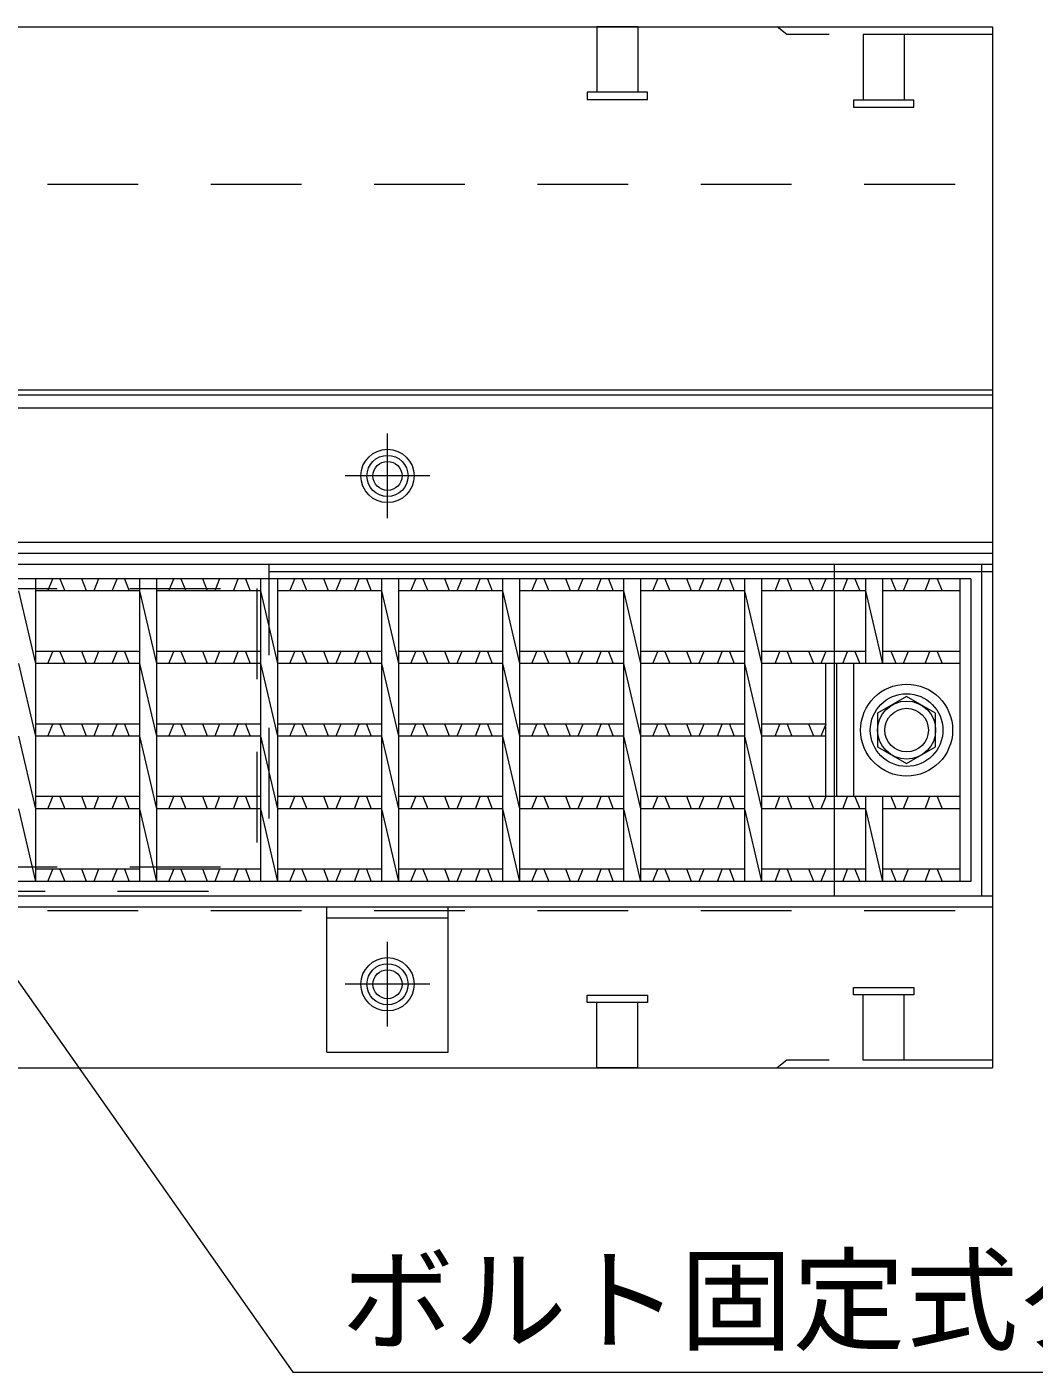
# Model space of a CAD drawing. Units: millimetres, scale not verified. Extents: x 58559 to 106559, y -58351 to -47326.
# Drawn here: x 71560 to 71976, y -50889 to -50333 of the extents above; entities that cross this region are included whole.
import ezdxf
from ezdxf.enums import TextEntityAlignment as Align

# ---------------------------------------------------------------- set-up
doc = ezdxf.new("R2010")
doc.units = ezdxf.units.MM
doc.header["$LTSCALE"] = 50
doc.linetypes.add('CHAIN', pattern=[18.5, 12, -1.5, 3.5, -1.5])
doc.linetypes.add('USER2', pattern=[1.35, 0.75, -0.6])
for name, color, linetype, lineweight in [('インサート', 92, 'USER2', 9), ('エンボス', 4, 'Continuous', 5), ('グレーチング', 7, 'Continuous', 9), ('受枠', 3, 'Continuous', 9), ('引出線', 4, 'Continuous', 13), ('本体', 2, 'Continuous', 13)]:
    doc.layers.add(name, color=color, linetype=linetype, lineweight=lineweight)
doc.styles.add('ＭＳ ゴシック', font='')
doc.styles.get('ＭＳ ゴシック').set_extended_font_data('MS Gothic')

msp = doc.modelspace()

# ---------------------------------------------------------------- linework, layer by layer
at = {"layer": 'インサート'}
for p, q in [((71795.75, -50333.36), (71795.75, -50360.36)), ((71812.75, -50333.36), (71795.75, -50333.36)), ((71812.75, -50333.36), (71812.75, -50360.36)), ((71905.75, -50336.56), (71905.75, -50363.56)), ((71922.75, -50336.56), (71905.75, -50336.56)), ((71922.75, -50336.56), (71922.75, -50363.56)), ((71816.75, -50360.36), (71791.75, -50360.36)), ((71791.75, -50360.36), (71791.75, -50363.36)), ((71791.75, -50363.36), (71816.75, -50363.36)), ((71816.75, -50363.36), (71816.75, -50360.36)), ((71926.75, -50363.56), (71901.75, -50363.56)), ((71901.75, -50363.56), (71901.75, -50366.56)), ((71926.75, -50366.56), (71926.75, -50363.56)), ((71901.75, -50366.56), (71926.75, -50366.56)), ((71901.75, -50733.16), (71901.75, -50730.16)), ((71901.75, -50730.16), (71926.75, -50730.16)), ((71926.75, -50730.16), (71926.75, -50733.16)), ((71791.75, -50736.36), (71791.75, -50733.36)), ((71791.75, -50733.36), (71816.75, -50733.36)), ((71816.75, -50736.36), (71791.75, -50736.36)), ((71795.75, -50763.36), (71795.75, -50736.36)), ((71812.75, -50763.36), (71812.75, -50736.36)), ((71816.75, -50733.36), (71816.75, -50736.36)), ((71926.75, -50733.16), (71901.75, -50733.16)), ((71905.75, -50760.16), (71905.75, -50733.16)), ((71922.75, -50760.16), (71922.75, -50733.16)), ((71812.75, -50763.36), (71795.75, -50763.36)), ((71922.75, -50760.16), (71905.75, -50760.16))]:
    msp.add_line(p, q, dxfattribs=at)
at = {"layer": 'インサート', "linetype": 'CHAIN'}
for p, q in [((71709.25, -50536.36), (71709.25, -50501.36)), ((71726.75, -50518.86), (71691.75, -50518.86)), ((71709.25, -50746.36), (71709.25, -50711.36)), ((71726.75, -50728.86), (71691.75, -50728.86))]:
    msp.add_line(p, q, dxfattribs=at)
at = {"layer": 'インサート', "linetype": 'Continuous', "lineweight": 13}
msp.add_lwpolyline([(71923.75, -50610.01), (71911.75, -50616.93), (71911.75, -50630.78), (71923.75, -50637.71), (71935.74, -50630.78), (71935.74, -50616.93)], close=True, dxfattribs=at)
at = {"layer": 'インサート', "linetype": 'Continuous', "lineweight": 5}
for centre, radius in [((71709.25, -50518.86), 8.5), ((71709.25, -50518.86), 6), ((71923.75, -50623.86), 11.99), ((71709.25, -50728.86), 8.5), ((71709.25, -50728.86), 6)]:
    msp.add_circle(centre, radius, dxfattribs=at)
at = {"layer": 'インサート', "linetype": 'Continuous'}
for radius in [19, 9]:
    msp.add_circle((71923.75, -50623.86), radius, dxfattribs=at)
at = {"layer": 'エンボス'}
for p, q in [((71568.9, -50566.36), (71570.9, -50561.36)), ((71573.9, -50561.36), (71575.9, -50566.36)), ((71584.9, -50566.36), (71582.9, -50561.36)), ((71589.9, -50561.36), (71587.9, -50566.36)), ((71595.55, -50566.36), (71597.55, -50561.36)), ((71600.55, -50561.36), (71602.55, -50566.36)), ((71618.9, -50566.36), (71620.9, -50561.36)), ((71623.9, -50561.36), (71625.9, -50566.36)), ((71634.9, -50566.36), (71632.9, -50561.36)), ((71639.9, -50561.36), (71637.9, -50566.36)), ((71645.55, -50566.36), (71647.55, -50561.36)), ((71650.55, -50561.36), (71652.55, -50566.36)), ((71668.9, -50566.36), (71670.9, -50561.36)), ((71673.9, -50561.36), (71675.9, -50566.36)), ((71684.9, -50566.36), (71682.9, -50561.36)), ((71689.9, -50561.36), (71687.9, -50566.36)), ((71695.55, -50566.36), (71697.55, -50561.36)), ((71700.55, -50561.36), (71702.55, -50566.36)), ((71718.9, -50566.36), (71720.9, -50561.36)), ((71723.9, -50561.36), (71725.9, -50566.36)), ((71734.9, -50566.36), (71732.9, -50561.36)), ((71739.9, -50561.36), (71737.9, -50566.36)), ((71745.55, -50566.36), (71747.55, -50561.36)), ((71750.55, -50561.36), (71752.55, -50566.36)), ((71768.9, -50566.36), (71770.9, -50561.36)), ((71773.9, -50561.36), (71775.9, -50566.36)), ((71784.9, -50566.36), (71782.9, -50561.36)), ((71789.9, -50561.36), (71787.9, -50566.36)), ((71795.55, -50566.36), (71797.55, -50561.36)), ((71800.55, -50561.36), (71802.55, -50566.36)), ((71818.9, -50566.36), (71820.9, -50561.36)), ((71823.9, -50561.36), (71825.9, -50566.36)), ((71834.9, -50566.36), (71832.9, -50561.36)), ((71839.9, -50561.36), (71837.9, -50566.36)), ((71845.55, -50566.36), (71847.55, -50561.36)), ((71850.55, -50561.36), (71852.55, -50566.36)), ((71869.37, -50566.36), (71871.37, -50561.36)), ((71874.37, -50561.36), (71876.37, -50566.36)), ((71885.37, -50566.36), (71883.37, -50561.36)), ((71890.37, -50561.36), (71888.37, -50566.36)), ((71897.37, -50566.36), (71899.37, -50561.36)), ((71902.37, -50561.36), (71904.37, -50566.36)), ((71919.37, -50566.36), (71917.37, -50561.36)), ((71924.37, -50561.36), (71922.37, -50566.36)), ((71931.37, -50566.36), (71933.37, -50561.36)), ((71936.37, -50561.36), (71938.37, -50566.36)), ((71568.9, -50596.36), (71570.9, -50591.36)), ((71573.9, -50591.36), (71575.9, -50596.36)), ((71584.9, -50596.36), (71582.9, -50591.36)), ((71589.9, -50591.36), (71587.9, -50596.36)), ((71595.55, -50596.36), (71597.55, -50591.36)), ((71600.55, -50591.36), (71602.55, -50596.36)), ((71618.9, -50596.36), (71620.9, -50591.36)), ((71623.9, -50591.36), (71625.9, -50596.36)), ((71634.9, -50596.36), (71632.9, -50591.36)), ((71639.9, -50591.36), (71637.9, -50596.36)), ((71645.55, -50596.36), (71647.55, -50591.36)), ((71650.55, -50591.36), (71652.55, -50596.36)), ((71668.9, -50596.36), (71670.9, -50591.36)), ((71673.9, -50591.36), (71675.9, -50596.36)), ((71684.9, -50596.36), (71682.9, -50591.36)), ((71689.9, -50591.36), (71687.9, -50596.36)), ((71695.55, -50596.36), (71697.55, -50591.36)), ((71700.55, -50591.36), (71702.55, -50596.36)), ((71718.9, -50596.36), (71720.9, -50591.36)), ((71723.9, -50591.36), (71725.9, -50596.36)), ((71734.9, -50596.36), (71732.9, -50591.36)), ((71739.9, -50591.36), (71737.9, -50596.36)), ((71745.55, -50596.36), (71747.55, -50591.36)), ((71750.55, -50591.36), (71752.55, -50596.36)), ((71768.9, -50596.36), (71770.9, -50591.36)), ((71773.9, -50591.36), (71775.9, -50596.36)), ((71784.9, -50596.36), (71782.9, -50591.36)), ((71789.9, -50591.36), (71787.9, -50596.36)), ((71795.55, -50596.36), (71797.55, -50591.36)), ((71800.55, -50591.36), (71802.55, -50596.36)), ((71818.9, -50596.36), (71820.9, -50591.36)), ((71823.9, -50591.36), (71825.9, -50596.36)), ((71834.9, -50596.36), (71832.9, -50591.36)), ((71839.9, -50591.36), (71837.9, -50596.36)), ((71845.55, -50596.36), (71847.55, -50591.36)), ((71850.55, -50591.36), (71852.55, -50596.36)), ((71869.37, -50596.36), (71871.37, -50591.36)), ((71874.37, -50591.36), (71876.37, -50596.36)), ((71885.37, -50596.36), (71883.37, -50591.36)), ((71890.37, -50591.36), (71888.37, -50596.36)), ((71897.37, -50596.36), (71899.37, -50591.36)), ((71902.37, -50591.36), (71904.37, -50596.36)), ((71919.37, -50596.36), (71917.37, -50591.36)), ((71924.37, -50591.36), (71922.37, -50596.36)), ((71931.37, -50596.36), (71933.37, -50591.36)), ((71936.37, -50591.36), (71938.37, -50596.36)), ((71568.9, -50626.36), (71570.9, -50621.36)), ((71573.9, -50621.36), (71575.9, -50626.36)), ((71584.9, -50626.36), (71582.9, -50621.36)), ((71589.9, -50621.36), (71587.9, -50626.36)), ((71595.55, -50626.36), (71597.55, -50621.36)), ((71600.55, -50621.36), (71602.55, -50626.36)), ((71618.9, -50626.36), (71620.9, -50621.36)), ((71623.9, -50621.36), (71625.9, -50626.36)), ((71634.9, -50626.36), (71632.9, -50621.36)), ((71639.9, -50621.36), (71637.9, -50626.36)), ((71645.55, -50626.36), (71647.55, -50621.36)), ((71650.55, -50621.36), (71652.55, -50626.36)), ((71668.9, -50626.36), (71670.9, -50621.36)), ((71673.9, -50621.36), (71675.9, -50626.36)), ((71684.9, -50626.36), (71682.9, -50621.36)), ((71689.9, -50621.36), (71687.9, -50626.36)), ((71695.55, -50626.36), (71697.55, -50621.36)), ((71700.55, -50621.36), (71702.55, -50626.36)), ((71718.9, -50626.36), (71720.9, -50621.36)), ((71723.9, -50621.36), (71725.9, -50626.36)), ((71734.9, -50626.36), (71732.9, -50621.36)), ((71739.9, -50621.36), (71737.9, -50626.36)), ((71745.55, -50626.36), (71747.55, -50621.36)), ((71750.55, -50621.36), (71752.55, -50626.36)), ((71768.9, -50626.36), (71770.9, -50621.36)), ((71773.9, -50621.36), (71775.9, -50626.36)), ((71784.9, -50626.36), (71782.9, -50621.36)), ((71789.9, -50621.36), (71787.9, -50626.36)), ((71795.55, -50626.36), (71797.55, -50621.36)), ((71800.55, -50621.36), (71802.55, -50626.36)), ((71818.9, -50626.36), (71820.9, -50621.36)), ((71823.9, -50621.36), (71825.9, -50626.36)), ((71834.9, -50626.36), (71832.9, -50621.36)), ((71839.9, -50621.36), (71837.9, -50626.36)), ((71845.55, -50626.36), (71847.55, -50621.36)), ((71850.55, -50621.36), (71852.55, -50626.36)), ((71869.37, -50626.36), (71871.37, -50621.36)), ((71874.37, -50621.36), (71876.37, -50626.36)), ((71885.37, -50626.36), (71883.37, -50621.36)), ((71890.37, -50621.36), (71888.37, -50626.36)), ((71568.9, -50656.36), (71570.9, -50651.36)), ((71573.9, -50651.36), (71575.9, -50656.36)), ((71584.9, -50656.36), (71582.9, -50651.36)), ((71589.9, -50651.36), (71587.9, -50656.36)), ((71595.55, -50656.36), (71597.55, -50651.36)), ((71600.55, -50651.36), (71602.55, -50656.36)), ((71618.9, -50656.36), (71620.9, -50651.36)), ((71623.9, -50651.36), (71625.9, -50656.36)), ((71634.9, -50656.36), (71632.9, -50651.36)), ((71639.9, -50651.36), (71637.9, -50656.36)), ((71645.55, -50656.36), (71647.55, -50651.36)), ((71650.55, -50651.36), (71652.55, -50656.36)), ((71668.9, -50656.36), (71670.9, -50651.36)), ((71673.9, -50651.36), (71675.9, -50656.36)), ((71684.9, -50656.36), (71682.9, -50651.36)), ((71689.9, -50651.36), (71687.9, -50656.36)), ((71695.55, -50656.36), (71697.55, -50651.36)), ((71700.55, -50651.36), (71702.55, -50656.36)), ((71718.9, -50656.36), (71720.9, -50651.36)), ((71723.9, -50651.36), (71725.9, -50656.36)), ((71734.9, -50656.36), (71732.9, -50651.36)), ((71739.9, -50651.36), (71737.9, -50656.36)), ((71745.55, -50656.36), (71747.55, -50651.36)), ((71750.55, -50651.36), (71752.55, -50656.36)), ((71768.9, -50656.36), (71770.9, -50651.36)), ((71773.9, -50651.36), (71775.9, -50656.36)), ((71784.9, -50656.36), (71782.9, -50651.36)), ((71789.9, -50651.36), (71787.9, -50656.36)), ((71795.55, -50656.36), (71797.55, -50651.36)), ((71800.55, -50651.36), (71802.55, -50656.36)), ((71818.9, -50656.36), (71820.9, -50651.36)), ((71823.9, -50651.36), (71825.9, -50656.36)), ((71834.9, -50656.36), (71832.9, -50651.36)), ((71839.9, -50651.36), (71837.9, -50656.36)), ((71845.55, -50656.36), (71847.55, -50651.36)), ((71850.55, -50651.36), (71852.55, -50656.36)), ((71869.37, -50656.36), (71871.37, -50651.36)), ((71874.37, -50651.36), (71876.37, -50656.36)), ((71885.37, -50656.36), (71883.37, -50651.36)), ((71890.37, -50651.36), (71888.37, -50656.36)), ((71897.37, -50656.36), (71899.37, -50651.36)), ((71902.37, -50651.36), (71904.37, -50656.36)), ((71919.37, -50656.36), (71917.37, -50651.36)), ((71924.37, -50651.36), (71922.37, -50656.36)), ((71931.37, -50656.36), (71933.37, -50651.36)), ((71936.37, -50651.36), (71938.37, -50656.36)), ((71568.9, -50686.36), (71570.9, -50681.36)), ((71573.9, -50681.36), (71575.9, -50686.36)), ((71584.9, -50686.36), (71582.9, -50681.36)), ((71589.9, -50681.36), (71587.9, -50686.36)), ((71595.55, -50686.36), (71597.55, -50681.36)), ((71600.55, -50681.36), (71602.55, -50686.36)), ((71618.9, -50686.36), (71620.9, -50681.36)), ((71623.9, -50681.36), (71625.9, -50686.36)), ((71634.9, -50686.36), (71632.9, -50681.36)), ((71639.9, -50681.36), (71637.9, -50686.36)), ((71645.55, -50686.36), (71647.55, -50681.36)), ((71650.55, -50681.36), (71652.55, -50686.36)), ((71668.9, -50686.36), (71670.9, -50681.36)), ((71673.9, -50681.36), (71675.9, -50686.36)), ((71684.9, -50686.36), (71682.9, -50681.36)), ((71689.9, -50681.36), (71687.9, -50686.36)), ((71695.55, -50686.36), (71697.55, -50681.36)), ((71700.55, -50681.36), (71702.55, -50686.36)), ((71718.9, -50686.36), (71720.9, -50681.36)), ((71723.9, -50681.36), (71725.9, -50686.36)), ((71734.9, -50686.36), (71732.9, -50681.36)), ((71739.9, -50681.36), (71737.9, -50686.36)), ((71745.55, -50686.36), (71747.55, -50681.36)), ((71750.55, -50681.36), (71752.55, -50686.36)), ((71768.9, -50686.36), (71770.9, -50681.36)), ((71773.9, -50681.36), (71775.9, -50686.36)), ((71784.9, -50686.36), (71782.9, -50681.36)), ((71789.9, -50681.36), (71787.9, -50686.36)), ((71795.55, -50686.36), (71797.55, -50681.36)), ((71800.55, -50681.36), (71802.55, -50686.36)), ((71818.9, -50686.36), (71820.9, -50681.36)), ((71823.9, -50681.36), (71825.9, -50686.36)), ((71834.9, -50686.36), (71832.9, -50681.36)), ((71839.9, -50681.36), (71837.9, -50686.36)), ((71845.55, -50686.36), (71847.55, -50681.36)), ((71850.55, -50681.36), (71852.55, -50686.36)), ((71869.37, -50686.36), (71871.37, -50681.36)), ((71874.37, -50681.36), (71876.37, -50686.36)), ((71885.37, -50686.36), (71883.37, -50681.36)), ((71890.37, -50681.36), (71888.37, -50686.36)), ((71897.37, -50686.36), (71899.37, -50681.36)), ((71902.37, -50681.36), (71904.37, -50686.36)), ((71919.37, -50686.36), (71917.37, -50681.36)), ((71924.37, -50681.36), (71922.37, -50686.36)), ((71931.37, -50686.36), (71933.37, -50681.36)), ((71936.37, -50681.36), (71938.37, -50686.36))]:
    msp.add_line(p, q, dxfattribs=at)
at = {"layer": 'グレーチング'}
for p, q in [((71950.25, -50561.36), (70970.25, -50561.36)), ((71563.75, -50561.36), (71563.75, -50686.36)), ((71606.75, -50561.36), (71606.75, -50686.36)), ((71613.75, -50561.36), (71613.75, -50686.36)), ((71656.75, -50561.36), (71656.75, -50686.36)), ((71663.75, -50561.36), (71663.75, -50686.36)), ((71706.75, -50561.36), (71706.75, -50686.36)), ((71713.75, -50561.36), (71713.75, -50686.36)), ((71756.75, -50561.36), (71756.75, -50686.36)), ((71763.75, -50561.36), (71763.75, -50686.36)), ((71806.75, -50561.36), (71806.75, -50686.36)), ((71813.75, -50561.36), (71813.75, -50686.36)), ((71856.75, -50561.36), (71856.75, -50686.36)), ((71863.75, -50561.36), (71863.75, -50686.36)), ((71906.75, -50561.36), (71906.75, -50596.36)), ((71913.75, -50561.36), (71913.75, -50596.36)), ((71945.75, -50561.36), (71945.75, -50686.36)), ((71950.25, -50561.36), (71950.25, -50686.36)), ((71556.75, -50566.36), (71563.75, -50596.36)), ((71606.75, -50566.36), (71563.75, -50566.36)), ((71606.75, -50566.36), (71613.75, -50596.36)), ((71656.75, -50566.36), (71613.75, -50566.36)), ((71656.75, -50566.36), (71663.75, -50596.36)), ((71706.75, -50566.36), (71663.75, -50566.36)), ((71706.75, -50566.36), (71713.75, -50596.36)), ((71756.75, -50566.36), (71713.75, -50566.36)), ((71756.75, -50566.36), (71763.75, -50596.36)), ((71806.75, -50566.36), (71763.75, -50566.36)), ((71806.75, -50566.36), (71813.75, -50596.36)), ((71856.75, -50566.36), (71813.75, -50566.36)), ((71856.75, -50566.36), (71863.75, -50596.36)), ((71906.75, -50566.36), (71863.75, -50566.36)), ((71906.75, -50566.36), (71913.75, -50596.36)), ((71945.75, -50566.36), (71913.75, -50566.36)), ((71606.75, -50591.36), (71563.75, -50591.36)), ((71656.75, -50591.36), (71613.75, -50591.36)), ((71706.75, -50591.36), (71663.75, -50591.36)), ((71756.75, -50591.36), (71713.75, -50591.36)), ((71806.75, -50591.36), (71763.75, -50591.36)), ((71856.75, -50591.36), (71813.75, -50591.36)), ((71906.75, -50591.36), (71863.75, -50591.36)), ((71945.75, -50591.36), (71913.75, -50591.36)), ((71556.75, -50596.36), (71563.75, -50626.36)), ((71606.75, -50596.36), (71563.75, -50596.36)), ((71606.75, -50596.36), (71613.75, -50626.36)), ((71656.75, -50596.36), (71613.75, -50596.36)), ((71656.75, -50596.36), (71663.75, -50626.36)), ((71706.75, -50596.36), (71663.75, -50596.36)), ((71706.75, -50596.36), (71713.75, -50626.36)), ((71756.75, -50596.36), (71713.75, -50596.36)), ((71756.75, -50596.36), (71763.75, -50626.36)), ((71806.75, -50596.36), (71763.75, -50596.36)), ((71806.75, -50596.36), (71813.75, -50626.36)), ((71856.75, -50596.36), (71813.75, -50596.36)), ((71856.75, -50596.36), (71863.75, -50626.36)), ((71945.75, -50596.36), (71863.75, -50596.36)), ((71890.25, -50596.36), (71890.25, -50651.36)), ((71894.75, -50596.36), (71894.75, -50651.36)), ((71901.75, -50596.36), (71901.75, -50651.36)), ((71606.75, -50621.36), (71563.75, -50621.36)), ((71656.75, -50621.36), (71613.75, -50621.36)), ((71706.75, -50621.36), (71663.75, -50621.36)), ((71756.75, -50621.36), (71713.75, -50621.36)), ((71806.75, -50621.36), (71763.75, -50621.36)), ((71856.75, -50621.36), (71813.75, -50621.36)), ((71890.25, -50621.36), (71863.75, -50621.36)), ((71556.75, -50626.36), (71563.75, -50656.36)), ((71606.75, -50626.36), (71563.75, -50626.36)), ((71606.75, -50626.36), (71613.75, -50656.36)), ((71656.75, -50626.36), (71613.75, -50626.36)), ((71656.75, -50626.36), (71663.75, -50656.36)), ((71706.75, -50626.36), (71663.75, -50626.36)), ((71706.75, -50626.36), (71713.75, -50656.36)), ((71756.75, -50626.36), (71713.75, -50626.36)), ((71756.75, -50626.36), (71763.75, -50656.36)), ((71806.75, -50626.36), (71763.75, -50626.36)), ((71806.75, -50626.36), (71813.75, -50656.36)), ((71856.75, -50626.36), (71813.75, -50626.36)), ((71856.75, -50626.36), (71863.75, -50656.36)), ((71890.25, -50626.36), (71863.75, -50626.36)), ((71606.75, -50651.36), (71563.75, -50651.36)), ((71656.75, -50651.36), (71613.75, -50651.36)), ((71706.75, -50651.36), (71663.75, -50651.36)), ((71756.75, -50651.36), (71713.75, -50651.36)), ((71806.75, -50651.36), (71763.75, -50651.36)), ((71856.75, -50651.36), (71813.75, -50651.36)), ((71945.75, -50651.36), (71863.75, -50651.36)), ((71906.75, -50651.36), (71906.75, -50686.36)), ((71913.75, -50651.36), (71913.75, -50686.36)), ((71556.75, -50656.36), (71563.75, -50686.36)), ((71606.75, -50656.36), (71563.75, -50656.36)), ((71606.75, -50656.36), (71613.75, -50686.36)), ((71656.75, -50656.36), (71613.75, -50656.36)), ((71656.75, -50656.36), (71663.75, -50686.36)), ((71706.75, -50656.36), (71663.75, -50656.36)), ((71706.75, -50656.36), (71713.75, -50686.36)), ((71756.75, -50656.36), (71713.75, -50656.36)), ((71756.75, -50656.36), (71763.75, -50686.36)), ((71806.75, -50656.36), (71763.75, -50656.36)), ((71806.75, -50656.36), (71813.75, -50686.36)), ((71856.75, -50656.36), (71813.75, -50656.36)), ((71856.75, -50656.36), (71863.75, -50686.36)), ((71906.75, -50656.36), (71863.75, -50656.36)), ((71906.75, -50656.36), (71913.75, -50686.36)), ((71945.75, -50656.36), (71913.75, -50656.36)), ((71606.75, -50681.36), (71563.75, -50681.36)), ((71656.75, -50681.36), (71613.75, -50681.36)), ((71706.75, -50681.36), (71663.75, -50681.36)), ((71756.75, -50681.36), (71713.75, -50681.36)), ((71806.75, -50681.36), (71763.75, -50681.36)), ((71856.75, -50681.36), (71813.75, -50681.36)), ((71906.75, -50681.36), (71863.75, -50681.36)), ((71945.75, -50681.36), (71913.75, -50681.36)), ((71950.25, -50686.36), (70970.25, -50686.36))]:
    msp.add_line(p, q, dxfattribs=at)
at = {"layer": '受枠'}
for p, q in [((71959.25, -50490.86), (70961.25, -50490.86)), ((71959.25, -50490.86), (71959.25, -50696.86)), ((71959.25, -50546.36), (70961.25, -50546.36)), ((71959.25, -50550.86), (70961.25, -50550.86)), ((70961.25, -50555.36), (71959.25, -50555.36)), ((71893.75, -50555.36), (71893.75, -50692.36)), ((71954.75, -50555.36), (71954.75, -50692.36)), ((70961.25, -50692.36), (71959.25, -50692.36)), ((70961.25, -50696.86), (71959.25, -50696.86)), ((71684.25, -50756.86), (71684.25, -50696.86)), ((71734.25, -50756.86), (71734.25, -50696.86)), ((71684.25, -50701.36), (71734.25, -50701.36)), ((71684.25, -50756.86), (71734.25, -50756.86))]:
    msp.add_line(p, q, dxfattribs=at)
for centre, radius in [((71709.25, -50518.86), 11), ((71923.75, -50623.86), 15), ((71709.25, -50728.86), 11)]:
    msp.add_circle(centre, radius, dxfattribs=at)
at = {"layer": '引出線'}
msp.add_lwpolyline([(71485.25, -50626.36), (71670.14, -50889.08), (72246.22, -50889.08)], dxfattribs=at)
at = {"layer": '本体'}
for p, q in [((70961.25, -50333.36), (71959.25, -50333.36)), ((71959.25, -50333.36), (71959.25, -50763.36)), ((70961.25, -50763.36), (71959.25, -50763.36))]:
    msp.add_line(p, q, dxfattribs=at)
at = {"layer": '本体', "linetype": 'USER2', "lineweight": 9}
for p, q in [((71874.25, -50336.56), (71870.25, -50333.36)), ((71959.25, -50336.56), (71874.25, -50336.56)), ((71660.25, -50555.36), (71660.25, -50690.36)), ((71265.25, -50565.36), (71655.25, -50565.36)), ((71655.25, -50565.36), (71655.25, -50680.36)), ((71265.25, -50680.36), (71655.25, -50680.36)), ((71260.25, -50690.36), (71660.25, -50690.36)), ((71874.25, -50760.16), (71870.25, -50763.36)), ((71959.25, -50760.16), (71874.25, -50760.16))]:
    msp.add_line(p, q, dxfattribs=at)
at = {"layer": '本体', "linetype": 'USER2', "lineweight": 15}
for p, q in [((70961.25, -50398.36), (71959.25, -50398.36)), ((70961.25, -50698.36), (71959.25, -50698.36))]:
    msp.add_line(p, q, dxfattribs=at)
at = {"layer": '本体', "lineweight": 9}
for p, q in [((70961.25, -50483.36), (71959.25, -50483.36)), ((71660.25, -50558.36), (71959.25, -50558.36))]:
    msp.add_line(p, q, dxfattribs=at)
at = {"layer": '本体', "lineweight": 5}
for p, q in [((70961.25, -50485.36), (71959.25, -50485.36)), ((70961.25, -50555.36), (71959.25, -50555.36))]:
    msp.add_line(p, q, dxfattribs=at)

# ---------------------------------------------------------------- texts
at = {"layer": '引出線', "style": 'ＭＳ ゴシック'}
msp.add_text('ボルト固定式グレーチング', height=34.18, dxfattribs=at).set_placement((71690.14, -50842.23), align=Align.TOP_LEFT)

doc.saveas('drawing.dxf')
